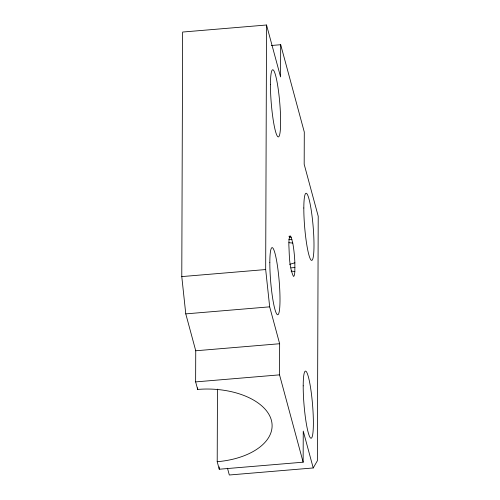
<?xml version="1.0" encoding="UTF-8"?>
<svg xmlns="http://www.w3.org/2000/svg" width="500" height="500" viewBox="0 0 500 500"><rect width="100%" height="100%" fill="white"/><g stroke="black" fill="none" stroke-linecap="round" stroke-linejoin="round"><path stroke-width="0.75" d="M227.488 468.225L229.319 475L313.219 467.956L303.25 431.069L303.137 462.188L219.237 469.231L217.206 461.706A64.669 36.531 0.2 0 0 271.363 420.2A64.669 36.531 0.2 0 0 197.669 389.425L195.637 381.9L195.744 350.775L185.775 313.881L181.781 276.594L182.638 32.044L266.537 25L280.575 76.95L280.688 44.713L271.363 45.494M197.669 389.425L197.675 387.869M217.206 461.706L217.456 389.119M219.237 469.231L219.244 466.9M303.137 462.188L279.538 374.856L279.644 343.731L269.675 306.837L265.681 269.55L266.537 25M290.425 236.144A20.206 2.55 85.2 0 0 288.85 244.938C289.45 255.375 289.031 266.656 293.381 276.319A20.206 2.55 85.2 0 0 294.837 271.456L294.869 262.825A20.206 2.55 85.2 0 0 292.75 243.05L291.169 237.2L290.425 236.144L288.894 236.287M313.219 467.956L317.362 460.781L318.219 216.231L304.181 164.281L304.294 132.05L280.688 44.713M289.669 264.306L294.869 262.825M181.781 276.594L265.681 269.55M185.775 313.881L269.675 306.837M195.744 350.775L279.644 343.731M195.637 381.9L279.538 374.856M291.1 267.838L294.956 267.525M289.631 237.25L291.169 237.2M288.85 239.456L291.962 239.556M288.906 242.712L292.75 243.05M291.094 271.125L294.837 271.456M303.2 385.85A33.681 4.25 85.2 0 0 310.744 438.15A33.681 4.25 85.2 0 0 310.912 390.012A33.681 4.25 85.2 0 0 303.2 385.85M269.831 262.375A33.681 4.25 85.2 0 0 277.375 314.675A33.681 4.25 85.2 0 0 277.544 266.544A33.681 4.25 85.2 0 0 269.831 262.375M270.45 84.519A33.681 4.25 85.2 0 0 277.994 136.819A33.681 4.25 85.2 0 0 278.163 88.688A33.681 4.25 85.2 0 0 270.45 84.519M303.819 207.994A33.681 4.25 85.2 0 0 311.369 260.294A33.681 4.25 85.2 0 0 311.531 212.162A33.681 4.25 85.2 0 0 303.819 207.994"/></g></svg>
